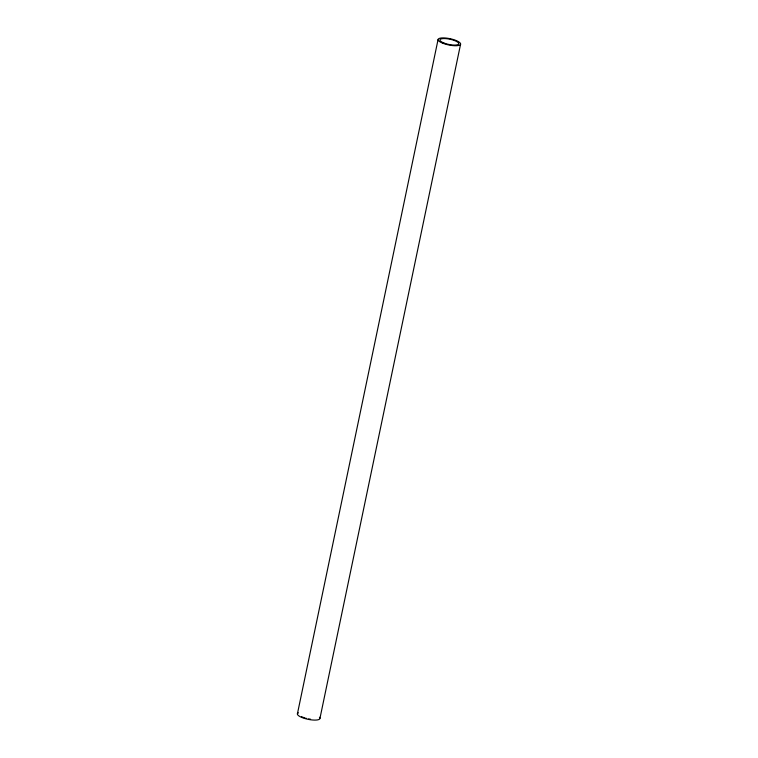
<?xml version="1.0" encoding="UTF-8"?>
<svg xmlns="http://www.w3.org/2000/svg" width="758" height="758" viewBox="0 0 758 758"><rect width="100%" height="100%" fill="white"/><g stroke="black" fill="none" stroke-linecap="round" stroke-linejoin="round"><path stroke-width="1.14" d="M297.382 713.989L438.048 39.634M319.952 718.366L460.618 44.011M319.431 717.258A11.512 3.212 11.8 0 1 307.985 719.314A11.512 3.212 11.8 0 1 298.396 712.852M310.543 719.209A9.589 2.672 11.8 0 1 308.591 718.887M306.639 718.451A9.589 2.672 11.8 0 1 305.682 718.196M304.773 717.911A9.589 2.672 11.8 0 1 303.077 717.295M302.319 716.973A9.589 2.672 11.8 0 1 301.627 716.632M442.615 43.168A11.512 3.212 11.8 0 0 460.542 44.343A11.512 3.212 11.8 0 0 444.832 37.957A11.512 3.212 11.8 0 0 442.615 43.168M443.743 42.941A9.589 2.672 11.8 0 0 458.675 43.926A9.589 2.672 11.8 0 0 445.581 38.601A9.589 2.672 11.8 0 0 443.743 42.941"/></g></svg>
